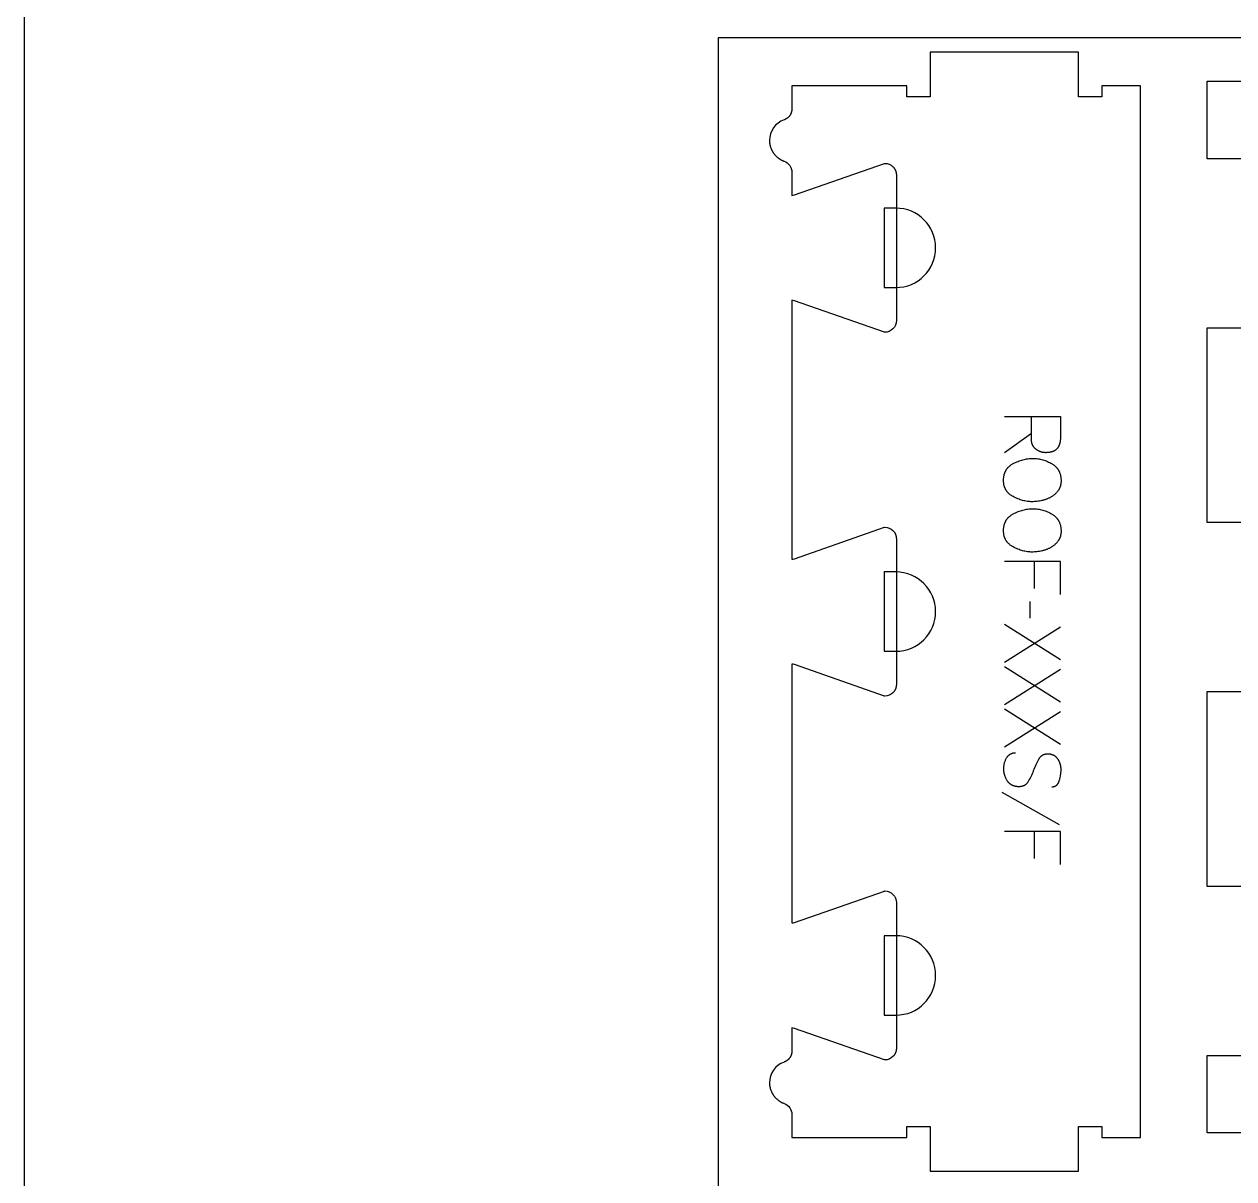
# Model space of a CAD drawing. Extents: x 0 to 4485, y 0 to 17041.
# Drawn here: x 0 to 648, y 12604 to 13223 of the extents above; entities that cross this region are included whole.
import ezdxf

# ---------------------------------------------------------------- set-up
doc = ezdxf.new("R2010")
doc.units = 0
for name, color, linetype in [('0_SHEET_SPRUCEPLY_2440X122', 1, 'CONTINUOUS'), ('1_ANYTOOL_1MMDEEP_LABELS_S', 2, 'CONTINUOUS'), ('4_ANYTOOL_CUTTHROUGH_OUTSI', 5, 'CONTINUOUS'), ('5_ANYTOOL_HALF_MILL_9MM_IN', 3, 'CONTINUOUS'), ('DONOTCUT', 7, 'CONTINUOUS')]:
    doc.layers.add(name, color=color, linetype=linetype)

msp = doc.modelspace()

# ---------------------------------------------------------------- linework, layer by layer
at = {"layer": '0_SHEET_SPRUCEPLY_2440X122'}
msp.add_lwpolyline([(371.7, 13215.62), (371.7, 11995.62), (2811.7, 11995.62), (2811.7, 13215.62)], close=True, dxfattribs=at)
at = {"layer": '1_ANYTOOL_1MMDEEP_LABELS_S', "color": 2}
for points in [[(525.13, 13012.65), (555.13, 13012.65), (555.13, 13001.29), (555.12, 13000.8), (555.1, 13000.33), (555.08, 13000.09), (555.06, 12999.87), (555.03, 12999.64), (555.01, 12999.42), (554.97, 12999.21), (554.94, 12998.99), (554.9, 12998.79), (554.85, 12998.58), (554.8, 12998.38), (554.75, 12998.19), (554.7, 12997.99), (554.64, 12997.8), (554.58, 12997.62), (554.51, 12997.44), (554.44, 12997.26), (554.36, 12997.09), (554.28, 12996.92), (554.2, 12996.75), (554.12, 12996.59), (554.03, 12996.43), (553.93, 12996.28), (553.83, 12996.13), (553.73, 12995.98), (553.63, 12995.84), (553.52, 12995.7), (553.41, 12995.57), (553.29, 12995.44), (553.17, 12995.31), (553.04, 12995.19), (552.92, 12995.07), (552.78, 12994.96), (552.65, 12994.85), (552.51, 12994.74), (552.36, 12994.64), (552.22, 12994.54), (552.06, 12994.44), (551.91, 12994.35), (551.75, 12994.26), (551.59, 12994.18), (551.42, 12994.1), (551.25, 12994.02), (551.08, 12993.95), (550.9, 12993.88), (550.72, 12993.82), (550.53, 12993.76), (550.34, 12993.7), (550.15, 12993.65), (549.95, 12993.6), (549.75, 12993.56), (549.55, 12993.51), (549.34, 12993.48), (549.12, 12993.44), (548.91, 12993.42), (548.69, 12993.39), (548.46, 12993.37), (548.24, 12993.35), (547.77, 12993.33), (547.29, 12993.32), (547.11, 12993.32), (546.93, 12993.33), (546.76, 12993.34), (546.59, 12993.35), (546.41, 12993.36), (546.24, 12993.38), (546.07, 12993.41), (545.9, 12993.43), (545.73, 12993.46), (545.56, 12993.49), (545.4, 12993.53), (545.23, 12993.57), (545.07, 12993.61), (544.9, 12993.66), (544.74, 12993.71), (544.57, 12993.76), (544.41, 12993.82), (544.25, 12993.88), (544.09, 12993.95), (543.93, 12994.01), (543.78, 12994.09), (543.62, 12994.16), (543.46, 12994.24), (543.31, 12994.32), (543.15, 12994.41), (543, 12994.49), (542.85, 12994.59), (542.7, 12994.68), (542.55, 12994.78), (542.4, 12994.88), (542.25, 12994.99), (542.1, 12995.1), (541.95, 12995.21), (541.81, 12995.33), (541.68, 12995.44), (541.55, 12995.56), (541.42, 12995.68), (541.3, 12995.81), (541.18, 12995.94), (541.06, 12996.06), (540.95, 12996.2), (540.85, 12996.33), (540.75, 12996.47), (540.65, 12996.6), (540.56, 12996.75), (540.47, 12996.89), (540.39, 12997.03), (540.31, 12997.18), (540.24, 12997.33), (540.17, 12997.49), (540.1, 12997.64), (540.04, 12997.8), (539.98, 12997.96), (539.93, 12998.12), (539.88, 12998.29), (539.84, 12998.45), (539.8, 12998.62), (539.77, 12998.8), (539.74, 12998.97), (539.71, 12999.15), (539.69, 12999.33), (539.68, 12999.51), (539.66, 12999.69), (539.59, 13001.61), (539.57, 13003.65), (539.57, 13012.61)], [(539.57, 13003.65), (525.09, 12993.19)], [(555.13, 12917.38), (555.13, 12935.03), (525.13, 12935.03)], [(541.16, 12920.55), (541.16, 12935.03)], [(539.01, 12904.73), (538.93, 12913.52)], [(555.13, 12882.41), (525.13, 12901.31)], [(525.13, 12881.16), (555.13, 12900.11)], [(555.13, 12859.69), (525.13, 12878.59)], [(525.13, 12858.45), (555.13, 12877.39)], [(555.13, 12836.98), (525.13, 12855.88)], [(525.13, 12835.73), (555.13, 12854.68)], [(550.54, 12814.35), (550.73, 12814.35), (550.82, 12814.36), (550.91, 12814.36), (551.01, 12814.37), (551.09, 12814.38), (551.18, 12814.39), (551.27, 12814.4), (551.36, 12814.41), (551.44, 12814.43), (551.53, 12814.45), (551.61, 12814.46), (551.69, 12814.48), (551.77, 12814.51), (551.85, 12814.53), (551.93, 12814.55), (552.01, 12814.58), (552.09, 12814.61), (552.16, 12814.64), (552.24, 12814.67), (552.31, 12814.7), (552.39, 12814.74), (552.46, 12814.77), (552.53, 12814.81), (552.6, 12814.85), (552.67, 12814.89), (552.74, 12814.93), (552.8, 12814.98), (552.87, 12815.02), (552.93, 12815.07), (553, 12815.12), (553.06, 12815.17), (553.12, 12815.22), (553.18, 12815.27), (553.24, 12815.33), (553.3, 12815.39), (553.36, 12815.44), (553.42, 12815.5), (553.47, 12815.57), (553.53, 12815.63), (553.58, 12815.69), (553.63, 12815.76), (553.68, 12815.83), (553.73, 12815.9), (553.78, 12815.97), (553.83, 12816.04), (553.88, 12816.12), (553.93, 12816.19), (553.97, 12816.27), (554.02, 12816.35), (554.06, 12816.43), (554.1, 12816.51), (554.18, 12816.68), (554.26, 12816.86), (554.33, 12817.04), (554.4, 12817.23), (554.47, 12817.43), (554.53, 12817.63), (554.75, 12818.44), (554.94, 12819.24), (555.1, 12820.02), (555.24, 12820.79), (555.29, 12821.17), (555.34, 12821.55), (555.38, 12821.92), (555.41, 12822.29), (555.44, 12822.66), (555.46, 12823.02), (555.47, 12823.38), (555.47, 12823.73), (555.47, 12823.93), (555.46, 12824.12), (555.46, 12824.32), (555.44, 12824.51), (555.43, 12824.7), (555.41, 12824.88), (555.38, 12825.07), (555.36, 12825.26), (555.33, 12825.44), (555.29, 12825.63), (555.26, 12825.81), (555.22, 12825.99), (555.17, 12826.17), (555.12, 12826.35), (555.07, 12826.53), (555.02, 12826.7), (554.96, 12826.88), (554.9, 12827.05), (554.83, 12827.22), (554.76, 12827.39), (554.69, 12827.56), (554.61, 12827.73), (554.53, 12827.9), (554.45, 12828.07), (554.36, 12828.23), (554.27, 12828.39), (554.17, 12828.56), (554.08, 12828.72), (553.98, 12828.88), (553.87, 12829.04), (553.76, 12829.19), (553.65, 12829.35), (553.53, 12829.5), (553.42, 12829.65), (553.29, 12829.79), (553.17, 12829.93), (553.04, 12830.06), (552.91, 12830.19), (552.78, 12830.32), (552.64, 12830.44), (552.5, 12830.55), (552.36, 12830.66), (552.21, 12830.76), (552.06, 12830.86), (551.91, 12830.96), (551.76, 12831.05), (551.6, 12831.13), (551.44, 12831.21), (551.27, 12831.29), (551.11, 12831.36), (550.94, 12831.42), (550.76, 12831.48), (550.59, 12831.54), (550.41, 12831.59), (550.22, 12831.64), (550.04, 12831.68), (549.85, 12831.72), (549.66, 12831.75), (549.46, 12831.77), (549.26, 12831.8), (549.06, 12831.81), (548.86, 12831.82), (548.65, 12831.83), (548.44, 12831.83), (548.23, 12831.83), (548.02, 12831.82), (547.81, 12831.81), (547.6, 12831.79), (547.4, 12831.77), (547.21, 12831.73), (547.01, 12831.7), (546.82, 12831.66), (546.64, 12831.61), (546.46, 12831.56), (546.28, 12831.5), (546.1, 12831.44), (546.02, 12831.4), (545.93, 12831.37), (545.85, 12831.33), (545.77, 12831.29), (545.68, 12831.25), (545.6, 12831.21), (545.52, 12831.17), (545.44, 12831.13), (545.36, 12831.08), (545.29, 12831.04), (545.21, 12830.99), (545.13, 12830.94), (545.06, 12830.89), (544.99, 12830.84), (544.91, 12830.78), (544.84, 12830.73), (544.77, 12830.67), (544.7, 12830.62), (544.63, 12830.56), (544.56, 12830.5), (544.49, 12830.44), (544.43, 12830.37), (544.36, 12830.31), (544.3, 12830.24), (544.17, 12830.11), (544.05, 12829.97), (543.93, 12829.82), (543.81, 12829.67), (543.7, 12829.51), (543.59, 12829.35), (543.49, 12829.18), (543.39, 12829.01), (542.99, 12828.29), (542.62, 12827.56), (542.25, 12826.81), (541.89, 12826.05), (541.55, 12825.27), (541.21, 12824.47), (540.89, 12823.66), (540.58, 12822.83), (540.27, 12822.01), (539.94, 12821.2), (539.59, 12820.42), (539.23, 12819.65), (538.86, 12818.91), (538.47, 12818.18), (538.06, 12817.48), (537.64, 12816.79), (537.53, 12816.63), (537.42, 12816.47), (537.3, 12816.31), (537.24, 12816.24), (537.18, 12816.16), (537.12, 12816.09), (537.06, 12816.02), (536.99, 12815.95), (536.93, 12815.88), (536.86, 12815.82), (536.8, 12815.75), (536.73, 12815.69), (536.66, 12815.63), (536.59, 12815.57), (536.52, 12815.51), (536.45, 12815.45), (536.37, 12815.4), (536.3, 12815.34), (536.23, 12815.29), (536.15, 12815.24), (536.07, 12815.19), (536, 12815.14), (535.92, 12815.09), (535.84, 12815.05), (535.76, 12815), (535.68, 12814.96), (535.59, 12814.92), (535.51, 12814.88), (535.42, 12814.84), (535.34, 12814.8), (535.25, 12814.77), (535.17, 12814.74), (535.08, 12814.7), (534.99, 12814.67), (534.9, 12814.64), (534.81, 12814.61), (534.71, 12814.59), (534.53, 12814.54), (534.33, 12814.5), (534.14, 12814.46), (533.94, 12814.43), (533.73, 12814.4), (533.53, 12814.38), (533.32, 12814.37), (533.1, 12814.36), (532.88, 12814.36), (532.66, 12814.37), (532.43, 12814.38), (532.2, 12814.39), (531.97, 12814.41), (531.74, 12814.44), (531.52, 12814.47), (531.3, 12814.51), (531.08, 12814.55), (530.87, 12814.59), (530.66, 12814.65), (530.45, 12814.7), (530.25, 12814.76), (530.06, 12814.83), (529.86, 12814.9), (529.67, 12814.98), (529.49, 12815.06), (529.3, 12815.15), (529.12, 12815.24), (528.95, 12815.33), (528.78, 12815.44), (528.61, 12815.54), (528.44, 12815.65), (528.28, 12815.77), (528.13, 12815.89), (527.97, 12816.02), (527.83, 12816.15), (527.68, 12816.29), (527.54, 12816.43), (527.4, 12816.58), (527.27, 12816.73), (527.14, 12816.89), (527.01, 12817.05), (526.89, 12817.21), (526.77, 12817.39), (526.65, 12817.56), (526.43, 12817.92), (526.22, 12818.29), (526.03, 12818.66), (525.85, 12819.03), (525.69, 12819.4), (525.53, 12819.78), (525.46, 12819.97), (525.4, 12820.16), (525.33, 12820.35), (525.27, 12820.55), (525.22, 12820.74), (525.16, 12820.94), (525.11, 12821.13), (525.07, 12821.33), (525.03, 12821.53), (524.99, 12821.72), (524.95, 12821.92), (524.92, 12822.12), (524.89, 12822.32), (524.86, 12822.53), (524.82, 12822.93), (524.8, 12823.34), (524.79, 12823.76), (524.79, 12824.17), (524.8, 12824.58), (524.83, 12824.98), (524.87, 12825.38), (524.92, 12825.78), (524.98, 12826.17), (525.06, 12826.55), (525.15, 12826.93), (525.25, 12827.31), (525.37, 12827.68), (525.5, 12828.05), (525.64, 12828.41), (525.79, 12828.77), (525.96, 12829.13), (526.14, 12829.47), (526.33, 12829.82), (526.43, 12829.99), (526.53, 12830.15), (526.64, 12830.31), (526.75, 12830.46), (526.86, 12830.61), (526.98, 12830.75), (527.09, 12830.89), (527.22, 12831.02), (527.34, 12831.15), (527.47, 12831.27), (527.6, 12831.38), (527.73, 12831.49), (527.8, 12831.54), (527.86, 12831.6), (527.93, 12831.65), (528, 12831.7), (528.07, 12831.74), (528.14, 12831.79), (528.22, 12831.83), (528.29, 12831.88), (528.36, 12831.92), (528.44, 12831.96), (528.51, 12832), (528.59, 12832.04), (528.66, 12832.07), (528.74, 12832.11), (528.82, 12832.14), (528.9, 12832.18), (528.98, 12832.21), (529.06, 12832.24), (529.14, 12832.27), (529.22, 12832.3), (529.38, 12832.35), (529.55, 12832.39), (529.72, 12832.43), (529.9, 12832.47), (530.07, 12832.5), (530.25, 12832.52), (530.43, 12832.54), (530.62, 12832.55), (530.81, 12832.56), (531, 12832.56)], [(554.66, 12794.03), (523.89, 12811.22)], [(555.13, 12772.78), (555.13, 12790.43), (525.13, 12790.43)], [(541.16, 12775.95), (541.16, 12790.43)]]:
    msp.add_lwpolyline(points, dxfattribs=at)
for points in [[(555.47, 12978.19), (555.47, 12977.82), (555.45, 12977.46), (555.42, 12977.1), (555.38, 12976.75), (555.35, 12976.58), (555.33, 12976.4), (555.3, 12976.24), (555.26, 12976.07), (555.23, 12975.9), (555.19, 12975.74), (555.15, 12975.58), (555.1, 12975.42), (555.05, 12975.26), (555, 12975.1), (554.95, 12974.95), (554.89, 12974.79), (554.83, 12974.64), (554.77, 12974.49), (554.71, 12974.34), (554.64, 12974.2), (554.57, 12974.05), (554.5, 12973.91), (554.42, 12973.77), (554.34, 12973.63), (554.26, 12973.49), (554.17, 12973.36), (554.08, 12973.22), (553.99, 12973.09), (553.8, 12972.83), (553.61, 12972.58), (553.41, 12972.33), (553.2, 12972.09), (552.99, 12971.85), (552.77, 12971.62), (552.55, 12971.4), (552.32, 12971.18), (552.08, 12970.97), (551.83, 12970.76), (551.59, 12970.56), (551.33, 12970.36), (551.07, 12970.17), (550.8, 12969.99), (550.52, 12969.81), (550.24, 12969.64), (549.96, 12969.48), (549.67, 12969.32), (549.37, 12969.16), (549.08, 12969.01), (548.78, 12968.87), (548.47, 12968.73), (548.17, 12968.6), (547.85, 12968.47), (547.54, 12968.35), (547.22, 12968.24), (546.9, 12968.13), (546.57, 12968.03), (546.24, 12967.93), (545.91, 12967.84), (545.57, 12967.75), (545.23, 12967.67), (544.55, 12967.52), (543.87, 12967.4), (543.2, 12967.29), (542.54, 12967.2), (541.88, 12967.14), (541.23, 12967.09), (540.59, 12967.06), (539.96, 12967.05), (539.32, 12967.06), (538.68, 12967.09), (538.04, 12967.15), (537.41, 12967.22), (536.77, 12967.32), (536.13, 12967.44), (535.49, 12967.58), (534.86, 12967.74), (534.22, 12967.92), (533.58, 12968.13), (532.94, 12968.36), (532.31, 12968.6), (531.67, 12968.87), (531.03, 12969.16), (530.39, 12969.48), (529.76, 12969.81), (529.44, 12969.99), (529.14, 12970.17), (528.85, 12970.36), (528.56, 12970.55), (528.29, 12970.75), (528.02, 12970.96), (527.77, 12971.18), (527.53, 12971.39), (527.41, 12971.51), (527.29, 12971.62), (527.18, 12971.74), (527.07, 12971.85), (526.96, 12971.97), (526.85, 12972.09), (526.75, 12972.21), (526.65, 12972.34), (526.55, 12972.46), (526.46, 12972.59), (526.36, 12972.71), (526.27, 12972.84), (526.18, 12972.97), (526.1, 12973.11), (526.01, 12973.24), (525.93, 12973.38), (525.85, 12973.51), (525.78, 12973.65), (525.7, 12973.79), (525.63, 12973.93), (525.56, 12974.08), (525.5, 12974.22), (525.44, 12974.37), (525.37, 12974.52), (525.32, 12974.66), (525.26, 12974.82), (525.21, 12974.97), (525.16, 12975.12), (525.06, 12975.44), (524.98, 12975.76), (524.9, 12976.08), (524.84, 12976.41), (524.78, 12976.75), (524.74, 12977.09), (524.7, 12977.45), (524.68, 12977.8), (524.66, 12978.17), (524.66, 12978.53), (524.66, 12978.92), (524.68, 12979.29), (524.7, 12979.66), (524.74, 12980.02), (524.78, 12980.38), (524.84, 12980.73), (524.91, 12981.07), (524.98, 12981.41), (525.07, 12981.74), (525.16, 12982.06), (525.22, 12982.22), (525.27, 12982.37), (525.33, 12982.53), (525.39, 12982.68), (525.45, 12982.84), (525.51, 12982.99), (525.58, 12983.14), (525.65, 12983.28), (525.72, 12983.43), (525.8, 12983.57), (525.87, 12983.71), (525.95, 12983.85), (526.04, 12983.99), (526.12, 12984.13), (526.21, 12984.27), (526.3, 12984.4), (526.39, 12984.53), (526.49, 12984.66), (526.58, 12984.79), (526.68, 12984.92), (526.79, 12985.04), (526.89, 12985.17), (527, 12985.29), (527.11, 12985.41), (527.22, 12985.53), (527.34, 12985.65), (527.45, 12985.76), (527.57, 12985.87), (527.7, 12985.99), (527.82, 12986.1), (528.08, 12986.31), (528.35, 12986.52), (528.63, 12986.73), (528.92, 12986.92), (529.21, 12987.11), (529.52, 12987.29), (529.84, 12987.47), (530.49, 12987.8), (531.14, 12988.12), (531.79, 12988.41), (532.44, 12988.68), (533.09, 12988.93), (533.74, 12989.15), (534.39, 12989.36), (535.04, 12989.54), (535.69, 12989.71), (536.34, 12989.85), (536.99, 12989.96), (537.65, 12990.06), (538.3, 12990.14), (538.95, 12990.19), (539.6, 12990.22), (540.26, 12990.23), (540.95, 12990.22), (541.64, 12990.19), (542.32, 12990.13), (543, 12990.05), (543.67, 12989.95), (544.33, 12989.83), (544.99, 12989.68), (545.64, 12989.51), (546.29, 12989.32), (546.93, 12989.1), (547.56, 12988.87), (548.19, 12988.61), (548.82, 12988.32), (549.43, 12988.02), (550.04, 12987.69), (550.65, 12987.34), (550.95, 12987.16), (551.23, 12986.97), (551.51, 12986.77), (551.78, 12986.57), (552.04, 12986.36), (552.29, 12986.14), (552.53, 12985.91), (552.76, 12985.68), (552.87, 12985.57), (552.98, 12985.45), (553.09, 12985.33), (553.19, 12985.2), (553.29, 12985.08), (553.39, 12984.96), (553.49, 12984.83), (553.59, 12984.7), (553.68, 12984.57), (553.77, 12984.44), (553.86, 12984.3), (553.95, 12984.17), (554.03, 12984.03), (554.11, 12983.89), (554.19, 12983.75), (554.27, 12983.61), (554.34, 12983.46), (554.41, 12983.32), (554.55, 12983.02), (554.68, 12982.72), (554.79, 12982.41), (554.9, 12982.1), (555, 12981.77), (555.09, 12981.44), (555.17, 12981.11), (555.24, 12980.77), (555.3, 12980.42), (555.35, 12980.06), (555.4, 12979.7), (555.43, 12979.34), (555.45, 12978.96), (555.47, 12978.58)], [(555.47, 12951.23), (555.47, 12950.86), (555.45, 12950.5), (555.42, 12950.14), (555.38, 12949.79), (555.35, 12949.62), (555.33, 12949.45), (555.3, 12949.28), (555.26, 12949.11), (555.23, 12948.95), (555.19, 12948.78), (555.15, 12948.62), (555.1, 12948.46), (555.05, 12948.3), (555, 12948.14), (554.95, 12947.99), (554.89, 12947.84), (554.83, 12947.68), (554.77, 12947.53), (554.71, 12947.39), (554.64, 12947.24), (554.57, 12947.1), (554.5, 12946.95), (554.42, 12946.81), (554.34, 12946.67), (554.26, 12946.54), (554.17, 12946.4), (554.08, 12946.27), (553.99, 12946.13), (553.8, 12945.87), (553.61, 12945.62), (553.41, 12945.37), (553.2, 12945.13), (552.99, 12944.9), (552.77, 12944.66), (552.55, 12944.44), (552.32, 12944.22), (552.08, 12944.01), (551.83, 12943.8), (551.59, 12943.6), (551.33, 12943.41), (551.07, 12943.22), (550.8, 12943.03), (550.52, 12942.86), (550.24, 12942.68), (549.96, 12942.52), (549.67, 12942.36), (549.37, 12942.2), (549.08, 12942.05), (548.78, 12941.91), (548.47, 12941.77), (548.17, 12941.64), (547.85, 12941.52), (547.54, 12941.4), (547.22, 12941.28), (546.9, 12941.17), (546.57, 12941.07), (546.24, 12940.97), (545.91, 12940.88), (545.57, 12940.79), (545.23, 12940.71), (544.55, 12940.57), (543.87, 12940.44), (543.2, 12940.33), (542.54, 12940.25), (541.88, 12940.18), (541.23, 12940.13), (540.59, 12940.1), (539.96, 12940.09), (539.32, 12940.1), (538.68, 12940.13), (538.04, 12940.19), (537.41, 12940.26), (536.77, 12940.36), (536.13, 12940.48), (535.49, 12940.62), (534.86, 12940.78), (534.22, 12940.97), (533.58, 12941.17), (532.94, 12941.4), (532.31, 12941.65), (531.67, 12941.92), (531.03, 12942.21), (530.39, 12942.52), (529.76, 12942.86), (529.44, 12943.03), (529.14, 12943.21), (528.85, 12943.4), (528.56, 12943.6), (528.29, 12943.8), (528.02, 12944), (527.77, 12944.22), (527.53, 12944.44), (527.41, 12944.55), (527.29, 12944.66), (527.18, 12944.78), (527.07, 12944.9), (526.96, 12945.01), (526.85, 12945.13), (526.75, 12945.25), (526.65, 12945.38), (526.55, 12945.5), (526.46, 12945.63), (526.36, 12945.76), (526.27, 12945.89), (526.18, 12946.02), (526.1, 12946.15), (526.01, 12946.28), (525.93, 12946.42), (525.85, 12946.56), (525.78, 12946.69), (525.7, 12946.83), (525.63, 12946.98), (525.56, 12947.12), (525.5, 12947.26), (525.44, 12947.41), (525.37, 12947.56), (525.32, 12947.71), (525.26, 12947.86), (525.21, 12948.01), (525.16, 12948.17), (525.06, 12948.48), (524.98, 12948.8), (524.9, 12949.12), (524.84, 12949.46), (524.78, 12949.79), (524.74, 12950.14), (524.7, 12950.49), (524.68, 12950.84), (524.66, 12951.21), (524.66, 12951.58), (524.66, 12951.96), (524.68, 12952.34), (524.7, 12952.7), (524.74, 12953.07), (524.78, 12953.42), (524.84, 12953.77), (524.91, 12954.11), (524.98, 12954.45), (525.07, 12954.78), (525.16, 12955.1), (525.22, 12955.26), (525.27, 12955.42), (525.33, 12955.57), (525.39, 12955.73), (525.45, 12955.88), (525.51, 12956.03), (525.58, 12956.18), (525.65, 12956.33), (525.72, 12956.47), (525.8, 12956.61), (525.87, 12956.76), (525.95, 12956.9), (526.04, 12957.04), (526.12, 12957.17), (526.21, 12957.31), (526.3, 12957.44), (526.39, 12957.57), (526.49, 12957.7), (526.58, 12957.83), (526.68, 12957.96), (526.79, 12958.09), (526.89, 12958.21), (527, 12958.33), (527.11, 12958.45), (527.22, 12958.57), (527.34, 12958.69), (527.45, 12958.8), (527.57, 12958.92), (527.7, 12959.03), (527.82, 12959.14), (528.08, 12959.36), (528.35, 12959.57), (528.63, 12959.77), (528.92, 12959.96), (529.21, 12960.15), (529.52, 12960.34), (529.84, 12960.51), (530.49, 12960.85), (531.14, 12961.16), (531.79, 12961.45), (532.44, 12961.72), (533.09, 12961.97), (533.74, 12962.2), (534.39, 12962.4), (535.04, 12962.59), (535.69, 12962.75), (536.34, 12962.89), (536.99, 12963.01), (537.65, 12963.1), (538.3, 12963.18), (538.95, 12963.23), (539.6, 12963.27), (540.26, 12963.28), (540.95, 12963.27), (541.64, 12963.23), (542.32, 12963.18), (543, 12963.1), (543.67, 12962.99), (544.33, 12962.87), (544.99, 12962.72), (545.64, 12962.55), (546.29, 12962.36), (546.93, 12962.15), (547.56, 12961.91), (548.19, 12961.65), (548.82, 12961.37), (549.43, 12961.06), (550.04, 12960.73), (550.65, 12960.38), (550.95, 12960.2), (551.23, 12960.01), (551.51, 12959.81), (551.78, 12959.61), (552.04, 12959.4), (552.29, 12959.18), (552.53, 12958.96), (552.76, 12958.73), (552.87, 12958.61), (552.98, 12958.49), (553.09, 12958.37), (553.19, 12958.25), (553.29, 12958.12), (553.39, 12958), (553.49, 12957.87), (553.59, 12957.74), (553.68, 12957.61), (553.77, 12957.48), (553.86, 12957.34), (553.95, 12957.21), (554.03, 12957.07), (554.11, 12956.93), (554.19, 12956.79), (554.27, 12956.65), (554.34, 12956.51), (554.41, 12956.36), (554.55, 12956.07), (554.68, 12955.76), (554.79, 12955.45), (554.9, 12955.14), (555, 12954.82), (555.09, 12954.49), (555.17, 12954.15), (555.24, 12953.81), (555.3, 12953.46), (555.35, 12953.11), (555.4, 12952.75), (555.43, 12952.38), (555.45, 12952), (555.47, 12951.62)]]:
    msp.add_lwpolyline(points, close=True, dxfattribs=at)
at = {"layer": '4_ANYTOOL_CUTTHROUGH_OUTSI', "color": 5}
msp.add_lwpolyline([(411.25, 13177.51), (411.25, 13177.28), (411.24, 13177.05), (411.22, 13176.83), (411.19, 13176.6), (411.17, 13176.49), (411.16, 13176.37), (411.13, 13176.26), (411.11, 13176.14), (411.09, 13176.03), (411.06, 13175.92), (411.03, 13175.8), (411, 13175.69), (410.96, 13175.58), (410.93, 13175.46), (410.89, 13175.35), (410.85, 13175.24), (410.81, 13175.13), (410.76, 13175.02), (410.71, 13174.91), (410.66, 13174.8), (410.61, 13174.69), (410.56, 13174.58), (410.5, 13174.48), (410.44, 13174.37), (410.38, 13174.27), (410.32, 13174.17), (410.26, 13174.07), (410.19, 13173.97), (410.12, 13173.87), (410.05, 13173.77), (409.98, 13173.67), (409.9, 13173.58), (409.82, 13173.48), (409.74, 13173.39), (409.66, 13173.3), (409.58, 13173.21), (409.49, 13173.12), (409.4, 13173.03), (409.31, 13172.95), (409.22, 13172.87), (409.13, 13172.78), (409.03, 13172.71), (408.94, 13172.63), (408.84, 13172.55), (408.74, 13172.48), (408.64, 13172.41), (408.54, 13172.34), (408.43, 13172.27), (408.33, 13172.2), (408.22, 13172.14), (408.11, 13172.08), (408, 13172.02), (407.89, 13171.96), (407.78, 13171.9), (407.66, 13171.85), (407.55, 13171.8), (407.44, 13171.75), (407.32, 13171.7), (407.2, 13171.66), (407.08, 13171.62, 0.317837), (399.25, 13160.54), (399.25, 13160.33), (399.26, 13160.12), (399.27, 13159.91), (399.28, 13159.71), (399.3, 13159.5), (399.32, 13159.29), (399.35, 13159.09), (399.38, 13158.88), (399.42, 13158.66), (399.46, 13158.44), (399.5, 13158.22), (399.55, 13158.01), (399.6, 13157.79), (399.66, 13157.58), (399.72, 13157.36), (399.79, 13157.15), (399.86, 13156.93), (399.94, 13156.71), (400.02, 13156.49), (400.1, 13156.28), (400.19, 13156.06), (400.28, 13155.85), (400.38, 13155.64), (400.48, 13155.43), (400.59, 13155.21), (400.7, 13155), (400.82, 13154.8), (400.94, 13154.59), (401.07, 13154.39), (401.19, 13154.19), (401.33, 13153.99), (401.46, 13153.79), (401.6, 13153.6), (401.74, 13153.41), (401.89, 13153.22), (402.04, 13153.04), (402.19, 13152.85), (402.35, 13152.67), (402.51, 13152.5), (402.68, 13152.33), (402.84, 13152.16), (403.01, 13152), (403.18, 13151.84), (403.35, 13151.68), (403.53, 13151.53), (403.7, 13151.38), (403.89, 13151.24), (404.07, 13151.09), (404.25, 13150.96), (404.43, 13150.83), (404.61, 13150.71), (404.8, 13150.58), (404.99, 13150.47), (405.18, 13150.35), (405.37, 13150.24), (405.56, 13150.13), (405.75, 13150.04), (405.93, 13149.94), (406.12, 13149.85), (406.31, 13149.77), (406.5, 13149.69), (406.7, 13149.61), (406.89, 13149.53), (407.08, 13149.46, -0.317837), (411.25, 13143.57), (411.25, 13131.17, 0.061485), (412.64, 13131.4), (460.92, 13148.3), (460.96, 13148.31), (461, 13148.31), (461, 13148.31, -0.198912), (465.42, 13146.48), (465.53, 13146.38), (465.63, 13146.26), (465.73, 13146.15), (465.83, 13146.04), (465.92, 13145.92), (466.01, 13145.8), (466.1, 13145.67), (466.19, 13145.55), (466.28, 13145.42), (466.36, 13145.28), (466.44, 13145.15), (466.51, 13145.02), (466.58, 13144.88), (466.65, 13144.74), (466.71, 13144.6), (466.78, 13144.45), (466.83, 13144.31), (466.89, 13144.16), (466.94, 13144.02), (466.98, 13143.87), (467.03, 13143.72), (467.07, 13143.57), (467.1, 13143.42), (467.13, 13143.27), (467.16, 13143.12), (467.19, 13142.97), (467.21, 13142.82), (467.22, 13142.67), (467.24, 13142.51), (467.24, 13142.36), (467.25, 13142.21), (467.25, 13142.06), (467.25, 13064.06, -0.414214), (461, 13057.81), (460.96, 13057.81), (460.92, 13057.83), (412.64, 13074.72), (412.64, 13074.72, 0.061485), (411.25, 13074.96), (411.25, 12936.27, 0.061485), (412.64, 12936.5), (460.92, 12953.4), (460.96, 12953.41), (461, 12953.41), (461, 12953.41, -0.198912), (465.42, 12951.58), (465.53, 12951.48), (465.63, 12951.36), (465.73, 12951.25), (465.83, 12951.14), (465.92, 12951.02), (466.01, 12950.9), (466.1, 12950.77), (466.19, 12950.65), (466.28, 12950.52), (466.36, 12950.38), (466.44, 12950.25), (466.51, 12950.12), (466.58, 12949.98), (466.65, 12949.84), (466.71, 12949.7), (466.78, 12949.55), (466.83, 12949.41), (466.89, 12949.26), (466.94, 12949.12), (466.98, 12948.97), (467.03, 12948.82), (467.07, 12948.67), (467.1, 12948.52), (467.13, 12948.37), (467.16, 12948.22), (467.19, 12948.07), (467.21, 12947.92), (467.22, 12947.77), (467.24, 12947.61), (467.24, 12947.46), (467.25, 12947.31), (467.25, 12947.16), (467.25, 12869.16), (467.25, 12869.01), (467.24, 12868.86), (467.24, 12868.71), (467.22, 12868.56), (467.21, 12868.41), (467.19, 12868.26), (467.16, 12868.11), (467.13, 12867.96), (467.1, 12867.8), (467.07, 12867.65), (467.03, 12867.5), (466.98, 12867.36), (466.94, 12867.21), (466.89, 12867.06), (466.83, 12866.92), (466.78, 12866.77), (466.71, 12866.63), (466.65, 12866.49), (466.58, 12866.35), (466.51, 12866.21), (466.44, 12866.07), (466.36, 12865.94), (466.28, 12865.81), (466.19, 12865.68), (466.1, 12865.55), (466.01, 12865.43), (465.92, 12865.31), (465.83, 12865.19), (465.73, 12865.07), (465.63, 12864.96), (465.53, 12864.85), (465.42, 12864.74, -0.198912), (461, 12862.91), (460.96, 12862.91), (460.92, 12862.93), (412.64, 12879.82), (412.64, 12879.82, 0.061485), (411.25, 12880.06), (411.25, 12741.37, 0.061485), (412.64, 12741.6), (460.92, 12758.5), (460.96, 12758.51), (461, 12758.51), (461, 12758.51, -0.414214), (467.25, 12752.26), (467.25, 12674.26), (467.25, 12674.11), (467.24, 12673.96), (467.24, 12673.81), (467.22, 12673.66), (467.21, 12673.51), (467.19, 12673.36), (467.16, 12673.21), (467.13, 12673.06), (467.1, 12672.9), (467.07, 12672.75), (467.03, 12672.6), (466.98, 12672.46), (466.94, 12672.31), (466.89, 12672.16), (466.83, 12672.02), (466.78, 12671.87), (466.71, 12671.73), (466.65, 12671.59), (466.58, 12671.45), (466.51, 12671.31), (466.44, 12671.17), (466.36, 12671.04), (466.28, 12670.91), (466.19, 12670.78), (466.1, 12670.65), (466.01, 12670.53), (465.92, 12670.41), (465.83, 12670.29), (465.73, 12670.17), (465.63, 12670.06), (465.53, 12669.95), (465.42, 12669.84, -0.198912), (461, 12668.01), (460.96, 12668.01), (460.92, 12668.03), (412.64, 12684.92), (412.64, 12684.92, 0.061485), (411.25, 12685.16), (411.25, 12672.76), (411.25, 12672.53), (411.24, 12672.3), (411.22, 12672.08), (411.19, 12671.85), (411.17, 12671.74), (411.16, 12671.62), (411.13, 12671.51), (411.11, 12671.39), (411.09, 12671.28), (411.06, 12671.17), (411.03, 12671.05), (411, 12670.94), (410.96, 12670.83), (410.93, 12670.71), (410.89, 12670.6), (410.85, 12670.49), (410.81, 12670.38), (410.76, 12670.27), (410.71, 12670.16), (410.66, 12670.05), (410.61, 12669.94), (410.56, 12669.83), (410.5, 12669.73), (410.44, 12669.62), (410.38, 12669.52), (410.32, 12669.42), (410.26, 12669.32), (410.19, 12669.22), (410.12, 12669.12), (410.05, 12669.02), (409.98, 12668.92), (409.9, 12668.83), (409.82, 12668.73), (409.74, 12668.64), (409.66, 12668.55), (409.58, 12668.46), (409.49, 12668.37), (409.4, 12668.28), (409.31, 12668.2), (409.22, 12668.12), (409.13, 12668.03), (409.03, 12667.96), (408.94, 12667.88), (408.84, 12667.8), (408.74, 12667.73), (408.64, 12667.66), (408.54, 12667.59), (408.43, 12667.52), (408.33, 12667.45), (408.22, 12667.39), (408.11, 12667.33), (408, 12667.27), (407.89, 12667.21), (407.78, 12667.15), (407.66, 12667.1), (407.55, 12667.05), (407.44, 12667), (407.32, 12666.95), (407.2, 12666.91), (407.08, 12666.87, 0.317837), (399.25, 12655.79), (399.25, 12655.58), (399.26, 12655.37), (399.27, 12655.16), (399.28, 12654.96), (399.3, 12654.75), (399.32, 12654.54), (399.35, 12654.34), (399.38, 12654.13), (399.42, 12653.91), (399.46, 12653.69), (399.5, 12653.47), (399.55, 12653.26), (399.6, 12653.04), (399.66, 12652.83), (399.72, 12652.61), (399.79, 12652.4), (399.86, 12652.18), (399.94, 12651.96), (400.02, 12651.74), (400.1, 12651.53), (400.19, 12651.31), (400.28, 12651.1), (400.38, 12650.89), (400.48, 12650.68), (400.59, 12650.46), (400.7, 12650.25), (400.82, 12650.05), (400.94, 12649.84), (401.07, 12649.64), (401.19, 12649.44), (401.33, 12649.24), (401.46, 12649.04), (401.6, 12648.85), (401.74, 12648.66), (401.89, 12648.47), (402.04, 12648.29), (402.19, 12648.1), (402.35, 12647.92), (402.51, 12647.75), (402.68, 12647.58), (402.84, 12647.41), (403.01, 12647.25), (403.18, 12647.09), (403.35, 12646.93), (403.53, 12646.78), (403.7, 12646.63), (403.89, 12646.49), (404.07, 12646.34), (404.25, 12646.21), (404.43, 12646.08), (404.61, 12645.96), (404.8, 12645.83), (404.99, 12645.72), (405.18, 12645.6), (405.37, 12645.49), (405.56, 12645.38), (405.75, 12645.29), (405.93, 12645.19), (406.12, 12645.1), (406.31, 12645.02), (406.5, 12644.94), (406.7, 12644.86), (406.89, 12644.78), (407.08, 12644.71, -0.317837), (411.25, 12638.82), (411.25, 12626.41), (472.85, 12626.41), (472.85, 12632.41), (485.35, 12632.41), (485.35, 12632.16), (485.35, 12608.41), (564.85, 12608.41), (564.85, 12632.16), (564.85, 12632.41), (577.1, 12632.41), (577.35, 12632.41), (577.35, 12626.41), (598.08, 12626.41), (598.08, 13189.91), (577.35, 13189.91), (577.35, 13183.91), (564.85, 13183.91), (564.85, 13207.91), (485.35, 13207.91), (485.35, 13183.91), (472.85, 13183.91), (472.85, 13189.91), (411.25, 13189.91), (411.25, 13177.51)], format="xyb", close=True, dxfattribs=at)
for points in [[(657.69, 13150.77), (633.69, 13150.77), (633.69, 13192.37), (765.69, 13192.37)], [(657.69, 12955.87), (633.69, 12955.87), (633.69, 13060.27), (657.69, 13060.27)], [(657.69, 12760.97), (633.69, 12760.97), (633.69, 12865.37), (657.69, 12865.37)], [(765.69, 12628.87), (633.69, 12628.87), (633.69, 12670.47), (657.69, 12670.47)]]:
    msp.add_lwpolyline(points, dxfattribs=at)
at = {"layer": '5_ANYTOOL_HALF_MILL_9MM_IN'}
for points in [[(467, 13081.81, 1), (467, 13124.31), (466.75, 13124.31), (460.75, 13124.31), (460.75, 13081.81), (466.75, 13081.81), (467, 13081.81)], [(467, 12886.91, 1), (467, 12929.41), (466.75, 12929.41), (460.75, 12929.41), (460.75, 12886.91), (466.75, 12886.91), (467, 12886.91)], [(467, 12692.01, 1), (467, 12734.51), (466.75, 12734.51), (460.75, 12734.51), (460.75, 12692.01), (466.75, 12692.01), (467, 12692.01)]]:
    msp.add_lwpolyline(points, format="xyb", close=True, dxfattribs=at)
at = {"layer": 'DONOTCUT'}
msp.add_lwpolyline([(0, 0), (3183.41, 0), (3183.41, 13863.55), (0, 13863.55)], close=True, dxfattribs=at)

doc.saveas('drawing.dxf')
